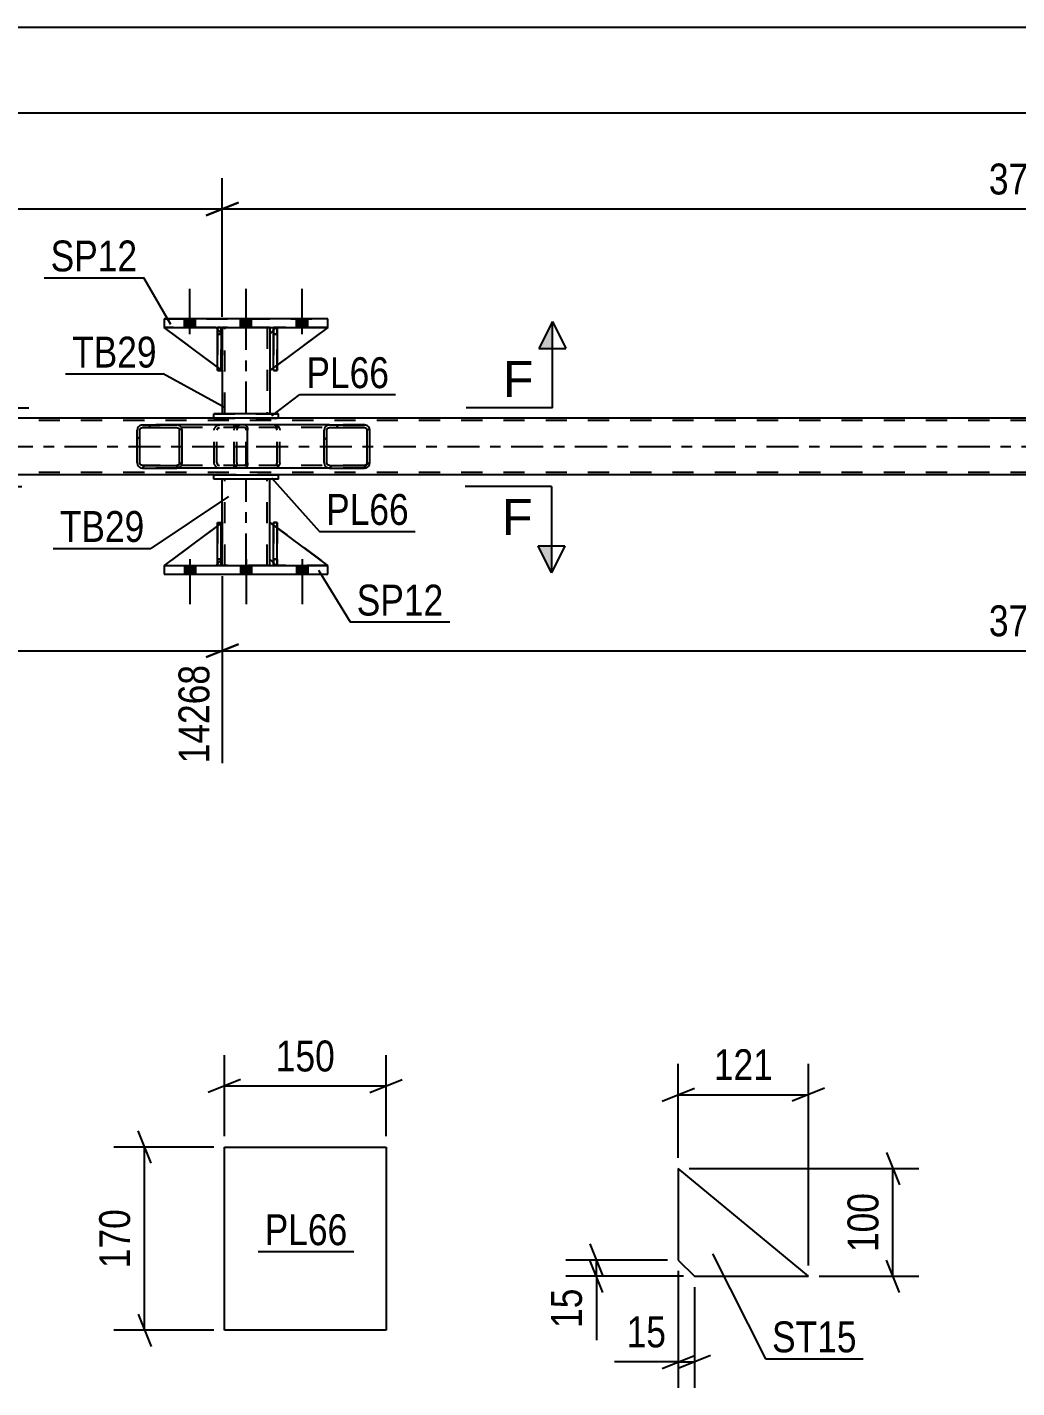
# Model space of a CAD drawing. Header units: millimetres. Extents: x 0 to 841, y 0 to 594.
# Drawn here: x 568.4 to 660.2, y 144 to 270.2 of the extents above; entities that cross this region are included whole.
import ezdxf

# ---------------------------------------------------------------- set-up
doc = ezdxf.new("R2010")
doc.units = ezdxf.units.MM
doc.linetypes.add('DXK_LINE_DOT2', pattern=[3.9198, 1.9599, -1.9599])
doc.linetypes.add('DXK_LINE_DOT3', pattern=[5.9187, 2.979, -0.9799, 0.9799, -0.9799])
doc.styles.add('Arial', font='arial.ttf', dxfattribs={"height": 0.2})
doc.styles.add('Arial Narrow', font='ARIALN.TTF', dxfattribs={"height": 0.2})

# ---------------------------------------------------------------- blocks, each defined once
blk = doc.blocks.new('Part-247646094-4586 - 4580')
at = {"color": 2, "linetype": 'Continuous'}
for p, q in [((628.8, 164.31), (628.8, 155.81)), ((640.88, 154.31), (628.8, 164.31)), ((628.8, 155.81), (630.3, 154.31)), ((630.3, 154.31), (640.88, 154.31))]:
    blk.add_line(p, q, dxfattribs=at)
blk = doc.blocks.new('Part-247646094-2494 - 2419')
at = {"color": 2, "linetype": 'Continuous'}
for p, q in [((586.06, 220.26), (586.06, 224.26)), ((586.06, 224.26), (586.38, 224.26)), ((586.38, 220.26), (586.38, 224.26)), ((586.06, 220.26), (586.06, 220.26)), ((586.06, 220.26), (586.38, 220.26)), ((586.38, 220.26), (586.38, 220.26))]:
    blk.add_line(p, q, dxfattribs=at)
at = {"color": 7, "linetype": 'DXK_LINE_DOT2'}
for p, q in [((586.06, 224.26), (586.06, 220.86)), ((586.38, 220.86), (586.38, 224.26)), ((586.06, 220.86), (586.06, 220.26)), ((586.06, 220.86), (586.38, 220.86)), ((586.06, 220.26), (586.38, 220.26)), ((586.38, 220.26), (586.38, 220.86))]:
    blk.add_line(p, q, dxfattribs=at)
blk = doc.blocks.new('Part-247646094-2503 - 2419')
at = {"color": 7, "linetype": 'DXK_LINE_DOT2'}
for p, q in [((590.9, 220.86), (590.9, 224.26)), ((590.9, 224.26), (596.3, 220.26)), ((591.5, 220.26), (590.9, 220.86)), ((596.3, 220.26), (591.5, 220.26))]:
    blk.add_line(p, q, dxfattribs=at)
blk = doc.blocks.new('Bolt-247646094-2424 - 2419')
at = {"linetype": 'Continuous'}
for points in [[(584.02, 220.26), (582.98, 220.26), (582.98, 219.46), (584.02, 219.46)], [(584.02, 220.26), (582.98, 220.26), (582.98, 219.46), (584.02, 219.46)], [(584.02, 220.26), (582.98, 220.26), (582.98, 219.46), (584.02, 219.46)], [(589.22, 220.26), (588.18, 220.26), (588.18, 219.46), (589.22, 219.46)], [(589.22, 220.26), (588.18, 220.26), (588.18, 219.46), (589.22, 219.46)], [(594.42, 220.26), (593.38, 220.26), (593.38, 219.46), (594.42, 219.46)], [(594.42, 220.26), (593.38, 220.26), (593.38, 219.46), (594.42, 219.46)], [(594.42, 220.26), (593.38, 220.26), (593.38, 219.46), (594.42, 219.46)]]:
    blk.add_hatch(color=1, dxfattribs=at).paths.add_polyline_path(points)
at = {"color": 1, "linetype": 'Continuous'}
for p, q in [((582.98, 220.26), (582.98, 219.46)), ((582.98, 220.26), (582.98, 219.46)), ((582.98, 220.26), (582.98, 219.46)), ((583.5, 220.86), (583.5, 216.66)), ((583.5, 220.86), (583.5, 216.66)), ((583.5, 220.86), (583.5, 216.66)), ((584.02, 220.26), (584.02, 219.46)), ((584.02, 220.26), (584.02, 219.46)), ((584.02, 220.26), (584.02, 219.46)), ((588.18, 220.26), (588.18, 219.46)), ((588.18, 220.26), (588.18, 219.46)), ((588.7, 220.86), (588.7, 216.66)), ((588.7, 220.86), (588.7, 216.66)), ((589.22, 220.26), (589.22, 219.46)), ((589.22, 220.26), (589.22, 219.46)), ((593.38, 220.26), (593.38, 219.46)), ((593.38, 220.26), (593.38, 219.46)), ((593.38, 220.26), (593.38, 219.46)), ((593.9, 220.86), (593.9, 216.66)), ((593.9, 220.86), (593.9, 216.66)), ((593.9, 220.86), (593.9, 216.66)), ((594.42, 220.26), (594.42, 219.46)), ((594.42, 220.26), (594.42, 219.46)), ((594.42, 220.26), (594.42, 219.46))]:
    blk.add_line(p, q, dxfattribs=at)
blk = doc.blocks.new('Bolt-247646094-2425 - 2419')
at = {"linetype": 'Continuous'}
for points in [[(582.98, 242.34), (584.02, 242.34), (584.02, 243.14), (582.98, 243.14)], [(582.98, 242.34), (584.02, 242.34), (584.02, 243.14), (582.98, 243.14)], [(582.98, 242.34), (584.02, 242.34), (584.02, 243.14), (582.98, 243.14)], [(588.18, 242.34), (589.22, 242.34), (589.22, 243.14), (588.18, 243.14)], [(588.18, 242.34), (589.22, 242.34), (589.22, 243.14), (588.18, 243.14)], [(593.38, 242.34), (594.42, 242.34), (594.42, 243.14), (593.38, 243.14)], [(593.38, 242.34), (594.42, 242.34), (594.42, 243.14), (593.38, 243.14)], [(593.38, 242.34), (594.42, 242.34), (594.42, 243.14), (593.38, 243.14)]]:
    blk.add_hatch(color=1, dxfattribs=at).paths.add_polyline_path(points)
at = {"color": 1, "linetype": 'Continuous'}
for p, q in [((583.5, 241.74), (583.5, 245.94)), ((583.5, 241.74), (583.5, 245.94)), ((583.5, 241.74), (583.5, 245.94)), ((588.7, 241.74), (588.7, 245.94)), ((588.7, 241.74), (588.7, 245.94)), ((593.9, 241.74), (593.9, 245.94)), ((593.9, 241.74), (593.9, 245.94)), ((593.9, 241.74), (593.9, 245.94)), ((582.98, 242.34), (582.98, 243.14)), ((582.98, 242.34), (582.98, 243.14)), ((582.98, 242.34), (582.98, 243.14)), ((584.02, 242.34), (584.02, 243.14)), ((584.02, 242.34), (584.02, 243.14)), ((584.02, 242.34), (584.02, 243.14)), ((588.18, 242.34), (588.18, 243.14)), ((588.18, 242.34), (588.18, 243.14)), ((589.22, 242.34), (589.22, 243.14)), ((589.22, 242.34), (589.22, 243.14)), ((593.38, 242.34), (593.38, 243.14)), ((593.38, 242.34), (593.38, 243.14)), ((593.38, 242.34), (593.38, 243.14)), ((594.42, 242.34), (594.42, 243.14)), ((594.42, 242.34), (594.42, 243.14)), ((594.42, 242.34), (594.42, 243.14))]:
    blk.add_line(p, q, dxfattribs=at)
blk = doc.blocks.new('Part-247646094-2520 - 2419')
at = {"color": 7, "linetype": 'DXK_LINE_DOT2'}
for p, q in [((586.06, 241.74), (586.06, 242.34)), ((586.06, 242.34), (586.06, 242.34)), ((586.06, 242.34), (586.06, 238.34)), ((586.06, 242.34), (586.38, 242.34)), ((586.06, 242.34), (586.38, 242.34)), ((586.06, 238.34), (586.06, 241.74)), ((586.06, 241.74), (586.38, 241.74)), ((586.38, 242.34), (586.38, 241.74)), ((586.38, 242.34), (586.38, 242.34)), ((586.38, 238.34), (586.38, 242.34)), ((586.38, 241.74), (586.38, 238.34)), ((586.06, 238.34), (586.38, 238.34))]:
    blk.add_line(p, q, dxfattribs=at)
blk = doc.blocks.new('Part-247646094-2525 - 2419')
at = {"color": 7, "linetype": 'DXK_LINE_DOT2'}
for p, q in [((586.5, 238.34), (581.1, 242.34)), ((581.1, 242.34), (585.9, 242.34)), ((585.9, 242.34), (586.5, 241.74)), ((586.5, 241.74), (585.9, 242.34)), ((586.5, 241.74), (586.5, 238.34)), ((586.5, 241.74), (586.5, 241.74)), ((586.5, 241.74), (586.5, 238.34))]:
    blk.add_line(p, q, dxfattribs=at)
blk = doc.blocks.new('Part-247646094-2535 - 2419')
at = {"color": 7, "linetype": 'DXK_LINE_DOT2'}
for p, q in [((591.58, 224.26), (591.26, 224.26)), ((591.26, 220.86), (591.26, 224.26)), ((591.26, 224.26), (591.26, 220.26)), ((591.58, 224.26), (591.58, 220.86)), ((591.58, 220.26), (591.58, 224.26)), ((591.58, 220.86), (591.26, 220.86)), ((591.26, 220.26), (591.26, 220.86)), ((591.58, 220.26), (591.26, 220.26)), ((591.58, 220.86), (591.58, 220.26)), ((591.58, 220.26), (591.58, 220.26))]:
    blk.add_line(p, q, dxfattribs=at)
blk = doc.blocks.new('Part-247646094-2474 - 2419')
at = {"color": 2, "linetype": 'Continuous'}
for p, q in [((590.9, 220.86), (590.9, 224.26)), ((591.26, 224), (590.9, 224.26)), ((596.3, 220.26), (591.58, 223.76)), ((591.26, 220.51), (590.9, 220.86))]:
    blk.add_line(p, q, dxfattribs=at)
at = {"color": 7, "linetype": 'DXK_LINE_DOT2'}
for p, q in [((591.58, 223.76), (591.26, 224)), ((591.5, 220.26), (591.26, 220.51)), ((596.3, 220.26), (591.5, 220.26)), ((596.3, 220.26), (596.3, 220.26)), ((596.3, 220.26), (596.3, 220.26))]:
    blk.add_line(p, q, dxfattribs=at)
blk = doc.blocks.new('Part-247646094-2479 - 2419')
at = {"color": 2, "linetype": 'Continuous'}
for p, q in [((581.1, 220.26), (581.1, 219.46)), ((581.1, 220.26), (596.3, 220.26)), ((596.3, 219.46), (596.3, 220.26)), ((581.1, 219.46), (596.3, 219.46))]:
    blk.add_line(p, q, dxfattribs=at)
at = {"color": 7, "linetype": 'DXK_LINE_DOT2'}
for p, q in [((581.1, 220.26), (596.3, 220.26)), ((581.1, 219.46), (596.3, 219.46))]:
    blk.add_line(p, q, dxfattribs=at)
blk = doc.blocks.new('Part-247646094-2484 - 2419')
at = {"color": 2, "linetype": 'Continuous'}
for p, q in [((596.3, 243.14), (581.1, 243.14)), ((581.1, 243.14), (581.1, 242.34)), ((596.3, 242.34), (596.3, 243.14)), ((581.1, 242.34), (596.3, 242.34))]:
    blk.add_line(p, q, dxfattribs=at)
at = {"color": 7, "linetype": 'DXK_LINE_DOT2'}
for p, q in [((581.1, 243.14), (596.3, 243.14)), ((581.1, 242.34), (596.3, 242.34))]:
    blk.add_line(p, q, dxfattribs=at)
blk = doc.blocks.new('Part-247646094-2491 - 2419')
at = {"color": 7, "linetype": 'DXK_LINE_DOT2'}
for p, q in [((736.06, 233.7), (68.78, 233.7)), ((736.06, 228.9), (68.78, 228.9)), ((591.7, 228.66), (585.7, 228.66))]:
    blk.add_line(p, q, dxfattribs=at)
at = {"color": 2, "linetype": 'Continuous'}
for p, q in [((736.06, 233.94), (166.02, 233.94)), ((585.7, 228.66), (336.29, 228.66)), ((736.06, 228.66), (591.7, 228.66))]:
    blk.add_line(p, q, dxfattribs=at)
at = {"color": 7, "linetype": 'DXK_LINE_DOT3'}
blk.add_line((68.78, 231.3), (736.06, 231.3), dxfattribs=at)
blk = doc.blocks.new('Part-247646094-2492 - 2419')
at = {"color": 7, "linetype": 'DXK_LINE_DOT2'}
for p, q in [((586.06, 224.26), (586.38, 224.26)), ((586.06, 220.86), (586.06, 224.26)), ((586.06, 224.26), (586.06, 220.26)), ((586.38, 224.26), (586.38, 220.86)), ((586.38, 220.26), (586.38, 224.17)), ((586.38, 220.86), (586.06, 220.86)), ((586.06, 220.26), (586.06, 220.86)), ((586.38, 220.26), (586.06, 220.26)), ((586.38, 220.86), (586.38, 220.26)), ((586.38, 220.26), (586.38, 220.26))]:
    blk.add_line(p, q, dxfattribs=at)
blk = doc.blocks.new('Part-247646094-2493 - 2419')
at = {"color": 2, "linetype": 'Continuous'}
for p, q in [((591.26, 220.26), (591.26, 224.26)), ((591.26, 224.26), (591.58, 224.26)), ((591.58, 220.26), (591.58, 224.26)), ((591.26, 220.26), (591.26, 220.26)), ((591.26, 220.26), (591.58, 220.26)), ((591.58, 220.26), (591.58, 220.26))]:
    blk.add_line(p, q, dxfattribs=at)
at = {"color": 7, "linetype": 'DXK_LINE_DOT2'}
for p, q in [((591.26, 224.26), (591.26, 220.86)), ((591.58, 220.86), (591.58, 224.26)), ((591.26, 220.86), (591.26, 220.26)), ((591.26, 220.86), (591.58, 220.86)), ((591.26, 220.26), (591.58, 220.26)), ((591.58, 220.26), (591.58, 220.86))]:
    blk.add_line(p, q, dxfattribs=at)
blk = doc.blocks.new('Part-247646094-2497 - 2419')
at = {"color": 7, "linetype": 'DXK_LINE_DOT2'}
for p, q in [((586.5, 224.26), (581.1, 220.26)), ((586.5, 220.86), (586.5, 224.26)), ((586.5, 224.26), (586.5, 220.86)), ((581.1, 220.26), (585.9, 220.26)), ((585.9, 220.26), (586.5, 220.86)), ((586.5, 220.86), (585.9, 220.26)), ((586.5, 220.86), (586.5, 220.86))]:
    blk.add_line(p, q, dxfattribs=at)
blk = doc.blocks.new('Part-247646094-2500 - 2419')
at = {"color": 2, "linetype": 'Continuous'}
for p, q in [((586.06, 223.93), (581.1, 220.26)), ((586.5, 224.26), (586.38, 224.17)), ((586.5, 220.86), (586.5, 224.26)), ((586.06, 220.41), (585.9, 220.26)), ((586.5, 220.86), (586.38, 220.73)), ((586.5, 220.86), (586.5, 220.86))]:
    blk.add_line(p, q, dxfattribs=at)
at = {"color": 7, "linetype": 'DXK_LINE_DOT2'}
for p, q in [((586.38, 224.17), (586.06, 223.93)), ((586.5, 220.86), (586.5, 224.26)), ((581.1, 220.26), (585.9, 220.26)), ((586.5, 220.86), (585.9, 220.26)), ((586.38, 220.73), (586.06, 220.41))]:
    blk.add_line(p, q, dxfattribs=at)
blk = doc.blocks.new('Part-247646094-2508 - 2419')
at = {"color": 2, "linetype": 'Continuous'}
for p, q in [((591.7, 234.34), (585.7, 234.34)), ((585.7, 233.94), (585.7, 234.34)), ((591.7, 233.94), (585.7, 233.94)), ((591.7, 233.94), (591.7, 234.34))]:
    blk.add_line(p, q, dxfattribs=at)
at = {"color": 7, "linetype": 'DXK_LINE_DOT2'}
for p, q in [((585.7, 234.34), (591.7, 234.34)), ((585.7, 233.94), (591.7, 233.94))]:
    blk.add_line(p, q, dxfattribs=at)
blk = doc.blocks.new('Part-247646094-2513 - 2419')
at = {"color": 2, "linetype": 'Continuous'}
for p, q in [((585.7, 228.66), (591.7, 228.66)), ((585.7, 228.26), (585.7, 228.66)), ((591.7, 228.26), (591.7, 228.66)), ((591.7, 228.26), (585.7, 228.26))]:
    blk.add_line(p, q, dxfattribs=at)
at = {"color": 7, "linetype": 'DXK_LINE_DOT2'}
for p, q in [((591.7, 228.66), (585.7, 228.66)), ((591.7, 228.26), (585.7, 228.26))]:
    blk.add_line(p, q, dxfattribs=at)
blk = doc.blocks.new('Part-247646094-2518 - 2419')
at = {"color": 2, "linetype": 'Continuous'}
for p, q in [((586.5, 224.26), (586.5, 228.26)), ((590.9, 224.26), (590.9, 228.26)), ((586.5, 220.26), (586.5, 220.86)), ((590.9, 220.26), (590.9, 220.86))]:
    blk.add_line(p, q, dxfattribs=at)
at = {"color": 7, "linetype": 'DXK_LINE_DOT2'}
for p, q in [((590.9, 228.26), (586.5, 228.26)), ((586.74, 220.26), (586.74, 228.26)), ((590.66, 220.26), (590.66, 228.26)), ((586.5, 220.86), (586.5, 224.26)), ((590.9, 220.86), (590.9, 224.26)), ((590.9, 220.26), (586.5, 220.26)), ((586.5, 220.26), (586.5, 220.26)), ((586.5, 220.26), (590.9, 220.26)), ((586.74, 220.26), (586.74, 220.26)), ((590.66, 220.26), (590.66, 220.26)), ((590.9, 220.26), (590.9, 220.26))]:
    blk.add_line(p, q, dxfattribs=at)
at = {"color": 7, "linetype": 'DXK_LINE_DOT3'}
blk.add_line((588.7, 220.26), (588.7, 228.26), dxfattribs=at)
blk = doc.blocks.new('Part-247646094-2519 - 2419')
at = {"color": 7, "linetype": 'DXK_LINE_DOT2'}
for p, q in [((591.26, 241.74), (591.26, 242.34)), ((591.26, 242.34), (591.26, 242.34)), ((591.26, 242.34), (591.26, 238.34)), ((591.26, 242.34), (591.58, 242.34)), ((591.26, 242.34), (591.58, 242.34)), ((591.26, 238.34), (591.26, 241.74)), ((591.26, 241.74), (591.58, 241.74)), ((591.58, 242.34), (591.58, 241.74)), ((591.58, 242.34), (591.58, 242.34)), ((591.58, 238.34), (591.58, 242.34)), ((591.58, 241.74), (591.58, 238.34)), ((591.26, 238.34), (591.58, 238.34))]:
    blk.add_line(p, q, dxfattribs=at)
blk = doc.blocks.new('Part-247646094-2521 - 2419')
at = {"color": 2, "linetype": 'Continuous'}
for p, q in [((591.58, 242.34), (591.26, 242.34)), ((591.26, 242.34), (591.26, 242.34)), ((591.26, 238.34), (591.26, 242.34)), ((591.58, 242.34), (591.58, 242.34)), ((591.58, 242.34), (591.58, 238.34)), ((591.58, 238.34), (591.26, 238.34))]:
    blk.add_line(p, q, dxfattribs=at)
at = {"color": 7, "linetype": 'DXK_LINE_DOT2'}
for p, q in [((591.58, 242.34), (591.26, 242.34)), ((591.26, 242.34), (591.26, 241.74)), ((591.58, 241.74), (591.26, 241.74)), ((591.26, 241.74), (591.26, 238.34)), ((591.58, 241.74), (591.58, 242.34)), ((591.58, 238.34), (591.58, 241.74))]:
    blk.add_line(p, q, dxfattribs=at)
blk = doc.blocks.new('Part-247646094-2522 - 2419')
at = {"color": 2, "linetype": 'Continuous'}
for p, q in [((586.38, 242.34), (586.06, 242.34)), ((586.06, 242.34), (586.06, 242.34)), ((586.06, 238.34), (586.06, 242.34)), ((586.38, 242.34), (586.38, 242.34)), ((586.38, 242.34), (586.38, 238.34)), ((586.38, 238.34), (586.06, 238.34))]:
    blk.add_line(p, q, dxfattribs=at)
at = {"color": 7, "linetype": 'DXK_LINE_DOT2'}
for p, q in [((586.38, 242.34), (586.06, 242.34)), ((586.06, 242.34), (586.06, 241.74)), ((586.38, 241.74), (586.06, 241.74)), ((586.06, 241.74), (586.06, 238.34)), ((586.38, 241.74), (586.38, 242.34)), ((586.38, 238.34), (586.38, 241.74))]:
    blk.add_line(p, q, dxfattribs=at)
blk = doc.blocks.new('Part-247646094-2528 - 2419')
at = {"color": 2, "linetype": 'Continuous'}
for p, q in [((586.06, 238.67), (581.1, 242.34)), ((586.06, 242.19), (585.9, 242.34)), ((586.5, 241.74), (586.38, 241.87)), ((586.5, 241.74), (586.5, 241.74)), ((586.5, 238.34), (586.5, 241.74)), ((586.38, 238.43), (586.5, 238.34)), ((586.5, 238.34), (586.5, 238.34))]:
    blk.add_line(p, q, dxfattribs=at)
at = {"color": 7, "linetype": 'DXK_LINE_DOT2'}
for p, q in [((585.9, 242.34), (581.1, 242.34)), ((585.9, 242.34), (586.5, 241.74)), ((586.38, 241.87), (586.06, 242.19)), ((586.5, 241.74), (586.5, 238.34)), ((586.38, 238.43), (586.06, 238.67))]:
    blk.add_line(p, q, dxfattribs=at)
blk = doc.blocks.new('Part-247646094-2531 - 2419')
at = {"color": 7, "linetype": 'DXK_LINE_DOT2'}
for p, q in [((591.5, 242.34), (590.9, 241.74)), ((590.9, 238.34), (596.3, 242.34)), ((590.9, 241.74), (590.9, 238.34)), ((596.3, 242.34), (591.5, 242.34))]:
    blk.add_line(p, q, dxfattribs=at)
blk = doc.blocks.new('Part-247646094-2534 - 2419')
at = {"color": 2, "linetype": 'Continuous'}
for p, q in [((591.26, 242.09), (590.9, 241.74)), ((590.9, 241.74), (590.9, 238.34)), ((596.3, 242.34), (591.58, 238.84)), ((591.26, 238.6), (590.9, 238.34))]:
    blk.add_line(p, q, dxfattribs=at)
at = {"color": 7, "linetype": 'DXK_LINE_DOT2'}
for p, q in [((591.5, 242.34), (591.26, 242.09)), ((596.3, 242.34), (591.5, 242.34)), ((591.58, 238.84), (591.26, 238.6))]:
    blk.add_line(p, q, dxfattribs=at)
blk = doc.blocks.new('Part-247646094-2600 - 2419')
at = {"linetype": 'Continuous'}
h = blk.add_hatch(dxfattribs=at)
h.set_pattern_fill('', scale=0.7, style=0, pattern_type=0)
h.set_pattern_definition([(45, (600.1542, 233.0014), (-1.57154, 1.57154), [])])
h.paths.add_polyline_path([(600.19, 232.82), (600.15, 233), (600.04, 233.16), (599.88, 233.26), (599.68, 233.3), (596.45, 233.3), (596.25, 233.26), (596.09, 233.16), (595.98, 233), (595.94, 232.82), (595.94, 229.78), (595.98, 229.59), (596.09, 229.44), (596.25, 229.33), (596.45, 229.3), (599.68, 229.3), (599.88, 229.33), (600.04, 229.44), (600.15, 229.59), (600.19, 229.78)])
h.paths.add_polyline_path([(599.92, 229.69), (599.86, 229.61), (599.78, 229.56), (599.68, 229.54), (596.45, 229.54), (596.35, 229.56), (596.27, 229.61), (596.21, 229.69), (596.19, 229.78), (596.19, 232.82), (596.21, 232.91), (596.27, 232.99), (596.35, 233.04), (596.45, 233.06), (599.68, 233.06), (599.78, 233.04), (599.86, 232.99), (599.92, 232.91), (599.94, 232.82), (599.94, 229.78)])
at = {"color": 7, "linetype": 'DXK_LINE_DOT2'}
for p, q in [((587.59, 232.82), (587.63, 233)), ((587.59, 229.78), (587.59, 232.82)), ((587.86, 232.91), (587.84, 232.82)), ((587.84, 229.78), (587.84, 232.82)), ((587.92, 232.99), (587.86, 232.91)), ((587.9, 233.26), (588.1, 233.3)), ((588, 233.04), (587.92, 232.99)), ((588.1, 233.06), (588, 233.04)), ((591.33, 233.3), (588.1, 233.3)), ((599.68, 233.06), (588.1, 233.06)), ((591.33, 233.3), (591.53, 233.26)), ((591.43, 233.04), (591.33, 233.06)), ((591.51, 232.99), (591.43, 233.04)), ((591.57, 232.91), (591.51, 232.99)), ((591.59, 232.82), (591.57, 232.91)), ((591.59, 229.78), (591.59, 232.82)), ((591.8, 233), (591.84, 232.82)), ((591.84, 229.78), (591.84, 232.82)), ((599.68, 233.3), (596.45, 233.3)), ((587.63, 229.59), (587.59, 229.78)), ((587.84, 229.78), (587.86, 229.69)), ((591.57, 229.69), (591.59, 229.78)), ((591.84, 229.78), (591.8, 229.59)), ((587.86, 229.69), (587.92, 229.61)), ((588.1, 229.3), (587.9, 229.33)), ((587.92, 229.61), (588, 229.56)), ((588, 229.56), (588.1, 229.54)), ((599.68, 229.54), (588.1, 229.54)), ((591.33, 229.3), (588.1, 229.3)), ((591.33, 229.54), (591.43, 229.56)), ((591.53, 229.33), (591.33, 229.3)), ((591.43, 229.56), (591.51, 229.61)), ((591.51, 229.61), (591.57, 229.69)), ((599.68, 229.3), (596.45, 229.3))]:
    blk.add_line(p, q, dxfattribs=at)
at = {"color": 2, "linetype": 'Continuous'}
for p, q in [((596.45, 233.3), (588.58, 233.3)), ((595.98, 233), (595.94, 232.82)), ((595.94, 229.78), (595.94, 232.82)), ((596.19, 232.82), (596.21, 232.91)), ((596.19, 229.78), (596.19, 232.82)), ((596.21, 232.91), (596.27, 232.99)), ((596.45, 233.3), (596.25, 233.26)), ((596.27, 232.99), (596.35, 233.04)), ((596.35, 233.04), (596.45, 233.06)), ((596.45, 233.3), (599.68, 233.3)), ((596.45, 233.06), (599.68, 233.06)), ((599.88, 233.26), (599.68, 233.3)), ((599.68, 233.06), (599.78, 233.04)), ((599.78, 233.04), (599.86, 232.99)), ((599.86, 232.99), (599.92, 232.91)), ((599.92, 232.91), (599.94, 232.82)), ((599.94, 229.78), (599.94, 232.82)), ((600.19, 232.82), (600.15, 233)), ((600.19, 229.78), (600.19, 232.82)), ((595.94, 229.78), (595.98, 229.59)), ((596.21, 229.69), (596.19, 229.78)), ((599.94, 229.78), (599.92, 229.69)), ((600.15, 229.59), (600.19, 229.78)), ((596.45, 229.3), (588.58, 229.3)), ((596.27, 229.61), (596.21, 229.69)), ((596.25, 229.33), (596.45, 229.3)), ((596.35, 229.56), (596.27, 229.61)), ((596.45, 229.54), (596.35, 229.56)), ((596.45, 229.54), (599.68, 229.54)), ((596.45, 229.3), (599.68, 229.3)), ((599.78, 229.56), (599.68, 229.54)), ((599.68, 229.3), (599.88, 229.33)), ((599.86, 229.61), (599.78, 229.56)), ((599.92, 229.69), (599.86, 229.61))]:
    blk.add_line(p, q, dxfattribs=at)
at = {"color": 7, "linetype": 'DXK_LINE_DOT2'}
for centre, start, end in [((588.08, 232.8), 110.7584, 155.6801), ((591.35, 232.8), 24.32, 69.2417), ((588.08, 229.8), 204.32, 249.2417), ((591.35, 229.8), 290.7584, 335.6801)]:
    blk.add_arc(centre, 0.496, start, end, dxfattribs=at)
at = {"color": 2, "linetype": 'Continuous'}
for centre, start, end in [((596.43, 232.8), 110.7584, 155.6801), ((599.7, 232.8), 24.32, 69.2417), ((596.43, 229.8), 204.32, 249.2417), ((599.7, 229.8), 290.7584, 335.6801)]:
    blk.add_arc(centre, 0.496, start, end, dxfattribs=at)
blk = doc.blocks.new('Part-247646094-2601 - 2419')
at = {"linetype": 'Continuous'}
h = blk.add_hatch(dxfattribs=at)
h.set_pattern_fill('', scale=0.7, style=0, pattern_type=0)
h.set_pattern_definition([(45, (582.7436, 233.0014), (-1.57154, 1.57154), [])])
h.paths.add_polyline_path([(582.78, 232.82), (582.74, 233), (582.63, 233.16), (582.47, 233.26), (582.28, 233.3), (579.09, 233.3), (578.9, 233.26), (578.74, 233.16), (578.63, 233), (578.59, 232.82), (578.59, 229.78), (578.63, 229.59), (578.74, 229.44), (578.9, 229.33), (579.09, 229.3), (582.28, 229.3), (582.47, 229.33), (582.63, 229.44), (582.74, 229.59), (582.78, 229.78)])
h.paths.add_polyline_path([(582.51, 229.69), (582.46, 229.61), (582.38, 229.56), (582.28, 229.54), (579.09, 229.54), (579, 229.56), (578.92, 229.61), (578.86, 229.69), (578.84, 229.78), (578.84, 232.82), (578.86, 232.91), (578.92, 232.99), (579, 233.04), (579.09, 233.06), (582.28, 233.06), (582.38, 233.04), (582.46, 232.99), (582.51, 232.91), (582.53, 232.82), (582.53, 229.78)])
at = {"color": 2, "linetype": 'Continuous'}
for p, q in [((578.63, 233), (578.59, 232.82)), ((578.59, 229.78), (578.59, 232.82)), ((578.84, 232.82), (578.86, 232.91)), ((578.84, 229.78), (578.84, 232.82)), ((578.86, 232.91), (578.92, 232.99)), ((579.09, 233.3), (578.9, 233.26)), ((578.92, 232.99), (579, 233.04)), ((579, 233.04), (579.09, 233.06)), ((579.09, 233.3), (582.28, 233.3)), ((579.09, 233.06), (582.28, 233.06)), ((588.58, 233.3), (582.28, 233.3)), ((582.47, 233.26), (582.28, 233.3)), ((582.28, 233.06), (582.38, 233.04)), ((582.38, 233.04), (582.46, 232.99)), ((582.46, 232.99), (582.51, 232.91)), ((582.51, 232.91), (582.53, 232.82)), ((582.53, 229.78), (582.53, 232.82)), ((582.78, 232.82), (582.74, 233)), ((582.78, 229.78), (582.78, 232.82)), ((588.58, 233.3), (588.68, 233.26)), ((588.68, 233.26), (588.77, 233.16)), ((588.77, 233.16), (588.83, 233)), ((588.83, 233), (588.85, 232.82)), ((588.85, 229.78), (588.85, 232.82)), ((578.59, 229.78), (578.63, 229.59)), ((578.86, 229.69), (578.84, 229.78)), ((582.53, 229.78), (582.51, 229.69)), ((582.74, 229.59), (582.78, 229.78)), ((588.85, 229.78), (588.83, 229.59)), ((578.92, 229.61), (578.86, 229.69)), ((578.9, 229.33), (579.09, 229.3)), ((579, 229.56), (578.92, 229.61)), ((579.09, 229.54), (579, 229.56)), ((579.09, 229.54), (582.28, 229.54)), ((579.09, 229.3), (582.28, 229.3)), ((582.38, 229.56), (582.28, 229.54)), ((582.28, 229.3), (582.47, 229.33)), ((588.58, 229.3), (582.28, 229.3)), ((582.46, 229.61), (582.38, 229.56)), ((582.51, 229.69), (582.46, 229.61)), ((588.68, 229.33), (588.58, 229.3)), ((588.77, 229.44), (588.68, 229.33)), ((588.83, 229.59), (588.77, 229.44))]:
    blk.add_line(p, q, dxfattribs=at)
at = {"color": 7, "linetype": 'DXK_LINE_DOT2'}
for p, q in [((582.28, 233.3), (579.09, 233.3)), ((588.58, 233.06), (579.09, 233.06)), ((585.74, 232.82), (585.78, 233)), ((585.74, 229.78), (585.74, 232.82)), ((586.01, 232.91), (585.99, 232.82)), ((585.99, 229.78), (585.99, 232.82)), ((586.07, 232.99), (586.01, 232.91)), ((586.05, 233.26), (586.25, 233.3)), ((586.07, 232.99), (586.09, 233)), ((586.09, 233), (586.15, 233.04)), ((586.15, 233.04), (586.25, 233.06)), ((587.59, 233.06), (587.59, 233.3)), ((588.63, 233.04), (588.58, 233.06)), ((588.68, 232.99), (588.63, 233.04)), ((588.7, 232.91), (588.68, 232.99)), ((588.71, 232.82), (588.7, 232.91)), ((588.71, 229.78), (588.71, 232.82)), ((585.78, 229.59), (585.74, 229.78)), ((585.99, 229.78), (586.01, 229.69)), ((588.7, 229.69), (588.71, 229.78)), ((588.58, 229.54), (579.09, 229.54)), ((582.28, 229.3), (579.09, 229.3)), ((586.01, 229.69), (586.07, 229.61)), ((586.25, 229.3), (586.05, 229.33)), ((586.07, 229.61), (586.15, 229.56)), ((586.15, 229.56), (586.25, 229.54)), ((587.59, 229.3), (587.59, 229.54)), ((588.58, 229.54), (588.63, 229.56)), ((588.63, 229.56), (588.68, 229.61)), ((588.68, 229.61), (588.7, 229.69))]:
    blk.add_line(p, q, dxfattribs=at)
at = {"color": 2, "linetype": 'Continuous'}
for centre, start, end in [((579.08, 232.8), 111.1941, 156.1506), ((582.29, 232.8), 23.8494, 68.8059), ((579.08, 229.79), 203.8494, 248.8059), ((582.29, 229.79), 291.1941, 336.1506)]:
    blk.add_arc(centre, 0.492, start, end, dxfattribs=at)
at = {"color": 7, "linetype": 'DXK_LINE_DOT2'}
for centre, start, end in [((586.23, 232.8), 111.1941, 156.1506), ((586.23, 229.79), 203.8495, 248.8059)]:
    blk.add_arc(centre, 0.492, start, end, dxfattribs=at)
blk = doc.blocks.new('Part-247646094-2622 - 2419')
at = {"color": 2, "linetype": 'Continuous'}
for p, q in [((586.5, 242.34), (586.5, 241.74)), ((590.9, 242.34), (590.9, 241.74)), ((586.5, 238.34), (586.5, 234.34)), ((590.9, 238.34), (590.9, 234.34))]:
    blk.add_line(p, q, dxfattribs=at)
at = {"color": 7, "linetype": 'DXK_LINE_DOT2'}
for p, q in [((590.9, 242.34), (586.5, 242.34)), ((590.9, 242.34), (586.5, 242.34)), ((586.5, 241.74), (586.5, 238.34)), ((586.74, 234.34), (586.74, 242.34)), ((590.66, 242.34), (590.66, 234.34)), ((590.9, 241.74), (590.9, 238.34)), ((590.9, 234.34), (586.5, 234.34))]:
    blk.add_line(p, q, dxfattribs=at)
at = {"color": 7, "linetype": 'DXK_LINE_DOT3'}
blk.add_line((588.7, 234.34), (588.7, 242.34), dxfattribs=at)
blk = doc.blocks.new('Part-247646094-4553 - 4547')
at = {"color": 2, "linetype": 'Continuous'}
for p, q in [((586.7, 149.3), (586.7, 166.3)), ((586.7, 166.3), (601.7, 166.3)), ((601.7, 166.3), (601.7, 149.3)), ((601.7, 149.3), (586.7, 149.3))]:
    blk.add_line(p, q, dxfattribs=at)
blk = doc.blocks.new('StraightDimension-247646094-4588 - 4580')
at = {"color": 7, "linetype": 'Continuous'}
for p, q in [((628.8, 154.81), (628.8, 143.97)), ((630.3, 153.31), (630.3, 143.97)), ((627.3, 145.77), (630.3, 146.97)), ((631.8, 146.97), (628.8, 145.77)), ((628.8, 146.37), (622.89, 146.37)), ((628.8, 146.37), (622.89, 146.37)), ((628.8, 146.37), (630.3, 146.37))]:
    blk.add_line(p, q, dxfattribs=at)
at = {"color": 0}
blk.add_wipeout([(628.27, 147.12), (628.27, 151.32), (623.41, 151.32), (623.41, 147.12)], dxfattribs=at)
at = {"color": 3, "style": 'Arial Narrow'}
blk.add_text('15', height=2.863, dxfattribs=at).set_placement((624.01, 147.72))
blk = doc.blocks.new('StraightDimension-247646094-4600 - 4580')
at = {"color": 7, "linetype": 'Continuous'}
for p, q in [((628.8, 165.31), (628.8, 174.01)), ((640.88, 155.31), (640.88, 174.01)), ((627.3, 170.56), (630.3, 171.76)), ((642.38, 171.76), (639.38, 170.56)), ((628.8, 171.16), (640.88, 171.16))]:
    blk.add_line(p, q, dxfattribs=at)
at = {"color": 0}
blk.add_wipeout([(638.18, 171.91), (638.18, 176.11), (631.5, 176.11), (631.5, 171.91)], dxfattribs=at)
at = {"color": 3, "style": 'Arial Narrow'}
blk.add_text('121', height=2.863, dxfattribs=at).set_placement((632.1, 172.51))
blk = doc.blocks.new('StraightDimension-247646094-4618 - 4580')
at = {"color": 7, "linetype": 'Continuous'}
for p, q in [((648.12, 165.81), (649.32, 162.81)), ((629.8, 164.31), (651.12, 164.31)), ((648.72, 154.31), (648.72, 164.31)), ((649.32, 152.81), (648.12, 155.81)), ((641.88, 154.31), (651.12, 154.31))]:
    blk.add_line(p, q, dxfattribs=at)
at = {"color": 0}
blk.add_wipeout([(647.97, 162.65), (643.77, 162.65), (643.77, 155.96), (647.97, 155.96)], dxfattribs=at)
at = {"color": 3, "style": 'Arial Narrow'}
blk.add_text('100', height=2.863, rotation=90.0002, dxfattribs=at).set_placement((647.37, 156.56))
blk = doc.blocks.new('StraightDimension-247646094-4607 - 4580')
at = {"color": 7, "linetype": 'Continuous'}
for p, q in [((620.61, 157.31), (621.81, 154.31)), ((627.8, 155.81), (618.36, 155.81)), ((621.81, 152.81), (620.61, 155.81)), ((621.21, 154.31), (621.21, 155.81)), ((629.3, 154.31), (618.36, 154.31)), ((621.21, 154.31), (621.21, 148.4)), ((621.21, 154.31), (621.21, 148.4))]:
    blk.add_line(p, q, dxfattribs=at)
at = {"color": 0}
blk.add_wipeout([(620.46, 153.78), (616.26, 153.78), (616.26, 148.92), (620.46, 148.92)], dxfattribs=at)
at = {"color": 3, "style": 'Arial Narrow'}
blk.add_text('15', height=2.863, rotation=90.0002, dxfattribs=at).set_placement((619.86, 149.52))
blk = doc.blocks.new('StraightDimension-247646094-25882 - 2419')
at = {"color": 7, "linetype": 'Continuous'}
for p, q in [((586.5, 243.34), (586.5, 256.19)), ((736.06, 234.94), (736.06, 256.19)), ((588, 253.94), (585, 252.74)), ((734.56, 252.74), (737.56, 253.94)), ((586.5, 253.34), (736.06, 253.34))]:
    blk.add_line(p, q, dxfattribs=at)
at = {"color": 0}
blk.add_wipeout([(665.54, 254.09), (665.54, 258.29), (657.02, 258.29), (657.02, 254.09)], dxfattribs=at)
at = {"color": 3, "style": 'Arial Narrow'}
blk.add_text('3739', height=2.863, dxfattribs=at).set_placement((657.62, 254.69))
blk = doc.blocks.new('StraightDimension-247646094-2729 - 2419')
at = {"color": 7, "linetype": 'Continuous'}
blk.add_line((59.52, 270.21), (736.68, 270.21), dxfattribs=at)
blk = doc.blocks.new('StraightDimension-247646094-25883 - 2419')
at = {"color": 7, "linetype": 'Continuous'}
for p, q in [((586.5, 243.34), (586.5, 256.19)), ((585, 252.74), (588, 253.94)), ((331.09, 253.34), (586.5, 253.34))]:
    blk.add_line(p, q, dxfattribs=at)
blk = doc.blocks.new('StraightDimension-247646094-25941 - 2419')
at = {"color": 7, "linetype": 'Continuous'}
for p, q in [((736.06, 227.66), (736.06, 201.91)), ((586.5, 219.26), (586.5, 201.91)), ((588, 212.95), (585, 211.75)), ((586.5, 212.35), (736.06, 212.35)), ((734.56, 211.75), (737.56, 212.95))]:
    blk.add_line(p, q, dxfattribs=at)
at = {"color": 0}
blk.add_wipeout([(665.54, 213.1), (665.54, 217.3), (657.02, 217.3), (657.02, 213.1)], dxfattribs=at)
at = {"color": 3, "style": 'Arial Narrow'}
blk.add_text('3739', height=2.863, dxfattribs=at).set_placement((657.62, 213.7))
at = {"color": 0, "linetype": 'Continuous'}
blk.add_wipeout([(735.46, 211.65), (731.26, 211.65), (731.26, 201.31), (735.46, 201.31)], dxfattribs=at)
at = {"color": 3, "linetype": 'Continuous', "style": 'Arial Narrow'}
blk.add_text('18007', height=2.863, rotation=90.0002, dxfattribs=at).set_placement((734.86, 201.91))
blk = doc.blocks.new('StraightDimension-247646094-2660 - 2419')
at = {"color": 7, "linetype": 'Continuous'}
blk.add_line((60.15, 262.26), (736.06, 262.26), dxfattribs=at)
blk = doc.blocks.new('StraightDimension-247646094-25942 - 2419')
at = {"color": 7, "linetype": 'Continuous'}
for p, q in [((586.5, 219.26), (586.5, 201.91)), ((331.09, 212.35), (586.5, 212.35)), ((585, 211.75), (588, 212.95))]:
    blk.add_line(p, q, dxfattribs=at)
at = {"color": 0, "linetype": 'Continuous'}
blk.add_wipeout([(585.9, 211.65), (581.7, 211.65), (581.7, 201.31), (585.9, 201.31)], dxfattribs=at)
at = {"color": 3, "linetype": 'Continuous', "style": 'Arial Narrow'}
blk.add_text('14268', height=2.863, rotation=90.0002, dxfattribs=at).set_placement((585.3, 201.91))
blk = doc.blocks.new('StraightDimension-247646094-28069 - 4547')
at = {"color": 7, "linetype": 'Continuous'}
for p, q in [((586.7, 167.3), (586.7, 174.82)), ((601.7, 167.3), (601.7, 174.82)), ((588.2, 172.57), (585.2, 171.37)), ((586.7, 171.97), (601.7, 171.97)), ((600.2, 171.37), (603.2, 172.57))]:
    blk.add_line(p, q, dxfattribs=at)
at = {"color": 0}
blk.add_wipeout([(597.54, 172.72), (597.54, 176.92), (590.86, 176.92), (590.86, 172.72)], dxfattribs=at)
at = {"color": 3, "style": 'Arial Narrow'}
blk.add_text('150', height=2.863, dxfattribs=at).set_placement((591.46, 173.32))
blk = doc.blocks.new('StraightDimension-247646094-28080 - 4547')
at = {"color": 7, "linetype": 'Continuous'}
for p, q in [((579.89, 164.8), (578.69, 167.8)), ((585.7, 166.3), (576.44, 166.3)), ((579.29, 149.3), (579.29, 166.3)), ((578.69, 150.8), (579.89, 147.8)), ((585.7, 149.3), (576.44, 149.3))]:
    blk.add_line(p, q, dxfattribs=at)
at = {"color": 0}
blk.add_wipeout([(578.54, 161.14), (574.34, 161.14), (574.34, 154.46), (578.54, 154.46)], dxfattribs=at)
at = {"color": 3, "style": 'Arial Narrow'}
blk.add_text('170', height=2.863, rotation=90.0002, dxfattribs=at).set_placement((577.94, 155.06))
blk = doc.blocks.new('Mark-247646094-4582 - 4580')
at = {"color": 0}
blk.add_wipeout([(645.35, 147.26), (645.35, 150.26), (637.5, 150.26), (637.5, 147.26)], dxfattribs=at)
blk.add_wipeout([(645.35, 147.26), (645.35, 150.26), (637.5, 150.26), (637.5, 147.26)], dxfattribs=at)
at = {"color": 30, "linetype": 'Continuous'}
for p, q in [((631.98, 156.38), (636.9, 146.66)), ((636.9, 146.66), (645.95, 146.66))]:
    blk.add_line(p, q, dxfattribs=at)
at = {"color": 3, "style": 'Arial Narrow'}
blk.add_text('ST15', height=2.863, dxfattribs=at).set_placement((637.5, 147.26))
blk = doc.blocks.new('Mark-247646094-2504 - 2419')
at = {"color": 0}
blk.add_wipeout([(601.98, 236.72), (601.98, 239.72), (594.3, 239.72), (594.3, 236.72)], dxfattribs=at)
blk.add_wipeout([(601.98, 236.72), (601.98, 239.72), (594.3, 239.72), (594.3, 236.72)], dxfattribs=at)
at = {"color": 30, "linetype": 'Continuous'}
for p, q in [((591.09, 234.14), (593.7, 236.12)), ((593.7, 236.12), (602.58, 236.12))]:
    blk.add_line(p, q, dxfattribs=at)
at = {"color": 3, "style": 'Arial Narrow'}
blk.add_text('PL66', height=2.863, dxfattribs=at).set_placement((594.3, 236.72))
blk = doc.blocks.new('Mark-247646094-2475 - 2419')
at = {"color": 0}
blk.add_wipeout([(607.01, 215.62), (607.01, 218.62), (598.97, 218.62), (598.97, 215.62)], dxfattribs=at)
blk.add_wipeout([(607.01, 215.62), (607.01, 218.62), (598.97, 218.62), (598.97, 215.62)], dxfattribs=at)
at = {"color": 30, "linetype": 'Continuous'}
for p, q in [((595.41, 219.84), (598.37, 215.02)), ((598.37, 215.02), (607.61, 215.02))]:
    blk.add_line(p, q, dxfattribs=at)
at = {"color": 3, "style": 'Arial Narrow'}
blk.add_text('SP12', height=2.863, dxfattribs=at).set_placement((598.97, 215.62))
blk = doc.blocks.new('Mark-247646094-2480 - 2419')
at = {"color": 0}
blk.add_wipeout([(578.61, 247.55), (578.61, 250.55), (570.57, 250.55), (570.57, 247.55)], dxfattribs=at)
blk.add_wipeout([(578.61, 247.55), (578.61, 250.55), (570.57, 250.55), (570.57, 247.55)], dxfattribs=at)
at = {"color": 30, "linetype": 'Continuous'}
for p in [(569.97, 246.95), (581.71, 242.62)]:
    blk.add_line(p, (579.21, 246.95), dxfattribs=at)
at = {"color": 3, "style": 'Arial Narrow'}
blk.add_text('SP12', height=2.863, dxfattribs=at).set_placement((570.57, 247.55))
blk = doc.blocks.new('Mark-247646094-2509 - 2419')
at = {"color": 0}
blk.add_wipeout([(603.8, 224.03), (603.8, 227.03), (596.13, 227.03), (596.13, 224.03)], dxfattribs=at)
blk.add_wipeout([(603.8, 224.03), (603.8, 227.03), (596.13, 227.03), (596.13, 224.03)], dxfattribs=at)
at = {"color": 30, "linetype": 'Continuous'}
for p, q in [((591.05, 228.39), (595.53, 223.43)), ((595.53, 223.43), (604.4, 223.43))]:
    blk.add_line(p, q, dxfattribs=at)
at = {"color": 3, "style": 'Arial Narrow'}
blk.add_text('PL66', height=2.863, dxfattribs=at).set_placement((596.13, 224.03))
blk = doc.blocks.new('Mark-247646094-2514 - 2419')
at = {"color": 0}
blk.add_wipeout([(579.27, 222.45), (579.27, 225.45), (571.42, 225.45), (571.42, 222.45)], dxfattribs=at)
blk.add_wipeout([(579.27, 222.45), (579.27, 225.45), (571.42, 225.45), (571.42, 222.45)], dxfattribs=at)
at = {"color": 30, "linetype": 'Continuous'}
for p in [(587.06, 226.65), (570.82, 221.85)]:
    blk.add_line(p, (579.87, 221.85), dxfattribs=at)
at = {"color": 3, "style": 'Arial Narrow'}
blk.add_text('TB29', height=2.863, dxfattribs=at).set_placement((571.42, 222.45))
blk = doc.blocks.new('Mark-247646094-2618 - 2419')
at = {"color": 0}
blk.add_wipeout([(580.41, 238.63), (580.41, 241.63), (572.56, 241.63), (572.56, 238.63)], dxfattribs=at)
blk.add_wipeout([(580.41, 238.63), (580.41, 241.63), (572.56, 241.63), (572.56, 238.63)], dxfattribs=at)
at = {"color": 30, "linetype": 'Continuous'}
for p in [(571.96, 238.03), (586.76, 234.89)]:
    blk.add_line(p, (581.01, 238.03), dxfattribs=at)
at = {"color": 3, "style": 'Arial Narrow'}
blk.add_text('TB29', height=2.863, dxfattribs=at).set_placement((572.56, 238.63))
blk = doc.blocks.new('SectionMark-247646094-2801 - 2419')
at = {"linetype": 'Continuous'}
for points in [[(561.81, 240.39), (560.56, 240.39), (560.56, 242.89)], [(617.12, 240.39), (615.87, 240.39), (617.12, 242.89)]]:
    blk.add_hatch(color=6, dxfattribs=at).paths.add_polyline_path(points)
at = {"color": 6, "linetype": 'Continuous'}
for p, q in [((559.31, 240.39), (560.56, 242.89)), ((560.56, 234.89), (560.56, 242.89)), ((560.56, 242.89), (561.81, 240.39)), ((617.12, 242.89), (615.87, 240.39)), ((617.12, 234.89), (617.12, 242.89)), ((617.12, 242.89), (618.37, 240.39)), ((561.81, 240.39), (559.31, 240.39)), ((615.87, 240.39), (618.37, 240.39)), ((560.56, 234.89), (568.56, 234.89)), ((617.12, 234.89), (609.12, 234.89))]:
    blk.add_line(p, q, dxfattribs=at)
at = {"color": 0, "linetype": 'Continuous'}
for points in [[(565.16, 235.89), (565.16, 239.39), (562.31, 239.39), (562.31, 235.89)], [(615.37, 235.89), (615.37, 239.39), (612.52, 239.39), (612.52, 235.89)]]:
    blk.add_wipeout(points, dxfattribs=at)
at = {"color": 3, "linetype": 'Continuous', "style": 'Arial'}
for p in [(562.31, 235.89), (612.52, 235.89)]:
    blk.add_text('F', height=3.34, dxfattribs=at).set_placement(p)
blk = doc.blocks.new('SectionMark-247646094-2805 - 2419')
at = {"linetype": 'Continuous'}
for points in [[(559.89, 222.09), (561.14, 222.09), (559.89, 219.59)], [(615.79, 222.09), (617.04, 222.09), (617.04, 219.59)]]:
    blk.add_hatch(color=6, dxfattribs=at).paths.add_polyline_path(points)
at = {"color": 6, "linetype": 'Continuous'}
for p, q in [((559.89, 227.59), (567.89, 227.59)), ((559.89, 227.59), (559.89, 219.59)), ((617.04, 227.59), (609.04, 227.59)), ((617.04, 227.59), (617.04, 219.59)), ((559.89, 219.59), (558.64, 222.09)), ((561.14, 222.09), (558.64, 222.09)), ((559.89, 219.59), (561.14, 222.09)), ((615.79, 222.09), (618.29, 222.09)), ((617.04, 219.59), (615.79, 222.09)), ((618.29, 222.09), (617.04, 219.59))]:
    blk.add_line(p, q, dxfattribs=at)
at = {"color": 0, "linetype": 'Continuous'}
for points in [[(564.49, 223.09), (564.49, 226.59), (561.64, 226.59), (561.64, 223.09)], [(615.29, 223.09), (615.29, 226.59), (612.43, 226.59), (612.43, 223.09)]]:
    blk.add_wipeout(points, dxfattribs=at)
at = {"color": 3, "linetype": 'Continuous', "style": 'Arial'}
for p in [(561.64, 223.09), (612.43, 223.09)]:
    blk.add_text('F', height=3.34, dxfattribs=at).set_placement(p)
blk = doc.blocks.new('Mark-247646094-4549 - 4547')
at = {"color": 0}
blk.add_wipeout([(598.1, 157.2), (598.1, 160.2), (590.43, 160.2), (590.43, 157.2)], dxfattribs=at)
blk.add_wipeout([(598.1, 157.2), (598.1, 160.2), (590.43, 160.2), (590.43, 157.2)], dxfattribs=at)
at = {"color": 30, "linetype": 'Continuous'}
blk.add_line((589.83, 156.6), (598.7, 156.6), dxfattribs=at)
at = {"color": 3, "style": 'Arial Narrow'}
blk.add_text('PL66', height=2.863, dxfattribs=at).set_placement((590.43, 157.2))

msp = doc.modelspace()

# ---------------------------------------------------------------- block references
for name in ['Bolt-247646094-2425 - 2419', 'Part-247646094-2484 - 2419', 'Part-247646094-2525 - 2419', 'Part-247646094-2528 - 2419', 'Part-247646094-2520 - 2419', 'Part-247646094-2522 - 2419', 'Part-247646094-2622 - 2419', 'Part-247646094-2531 - 2419', 'Part-247646094-2534 - 2419', 'Part-247646094-2519 - 2419', 'Part-247646094-2521 - 2419', 'Part-247646094-2491 - 2419', 'Part-247646094-2508 - 2419', 'Part-247646094-2601 - 2419', 'Part-247646094-2600 - 2419', 'Part-247646094-2513 - 2419', 'Part-247646094-2518 - 2419', 'Part-247646094-2497 - 2419', 'Part-247646094-2500 - 2419', 'Part-247646094-2494 - 2419', 'Part-247646094-2492 - 2419', 'Part-247646094-2503 - 2419', 'Part-247646094-2474 - 2419', 'Part-247646094-2535 - 2419', 'Part-247646094-2493 - 2419', 'Part-247646094-2479 - 2419', 'Bolt-247646094-2424 - 2419', 'StraightDimension-247646094-28069 - 4547', 'Part-247646094-4553 - 4547', 'Part-247646094-4586 - 4580']:
    msp.add_blockref(name, (0, 0))

# ---------------------------------------------------------------- next in the draw order: block references
for name in ['StraightDimension-247646094-25882 - 2419', 'StraightDimension-247646094-25941 - 2419', 'StraightDimension-247646094-28080 - 4547', 'Mark-247646094-4549 - 4547', 'StraightDimension-247646094-4588 - 4580']:
    msp.add_blockref(name, (0, 0))

# ---------------------------------------------------------------- next in the draw order: block references
for name in ['StraightDimension-247646094-2729 - 2419', 'Mark-247646094-2509 - 2419', 'Mark-247646094-2514 - 2419', 'Mark-247646094-2475 - 2419', 'StraightDimension-247646094-25942 - 2419', 'StraightDimension-247646094-4600 - 4580']:
    msp.add_blockref(name, (0, 0))

# ---------------------------------------------------------------- next in the draw order: block references
for name in ['StraightDimension-247646094-25883 - 2419', 'SectionMark-247646094-2805 - 2419', 'StraightDimension-247646094-4618 - 4580']:
    msp.add_blockref(name, (0, 0))

# ---------------------------------------------------------------- next in the draw order: block references
for name in ['StraightDimension-247646094-2660 - 2419', 'StraightDimension-247646094-4607 - 4580', 'Mark-247646094-4582 - 4580']:
    msp.add_blockref(name, (0, 0))

# ---------------------------------------------------------------- next in the draw order: block references
for name in ['Mark-247646094-2480 - 2419', 'Mark-247646094-2618 - 2419', 'Mark-247646094-2504 - 2419']:
    msp.add_blockref(name, (0, 0))

# ---------------------------------------------------------------- next in the draw order: block references
msp.add_blockref('SectionMark-247646094-2801 - 2419', (0, 0))

doc.saveas('drawing.dxf')
